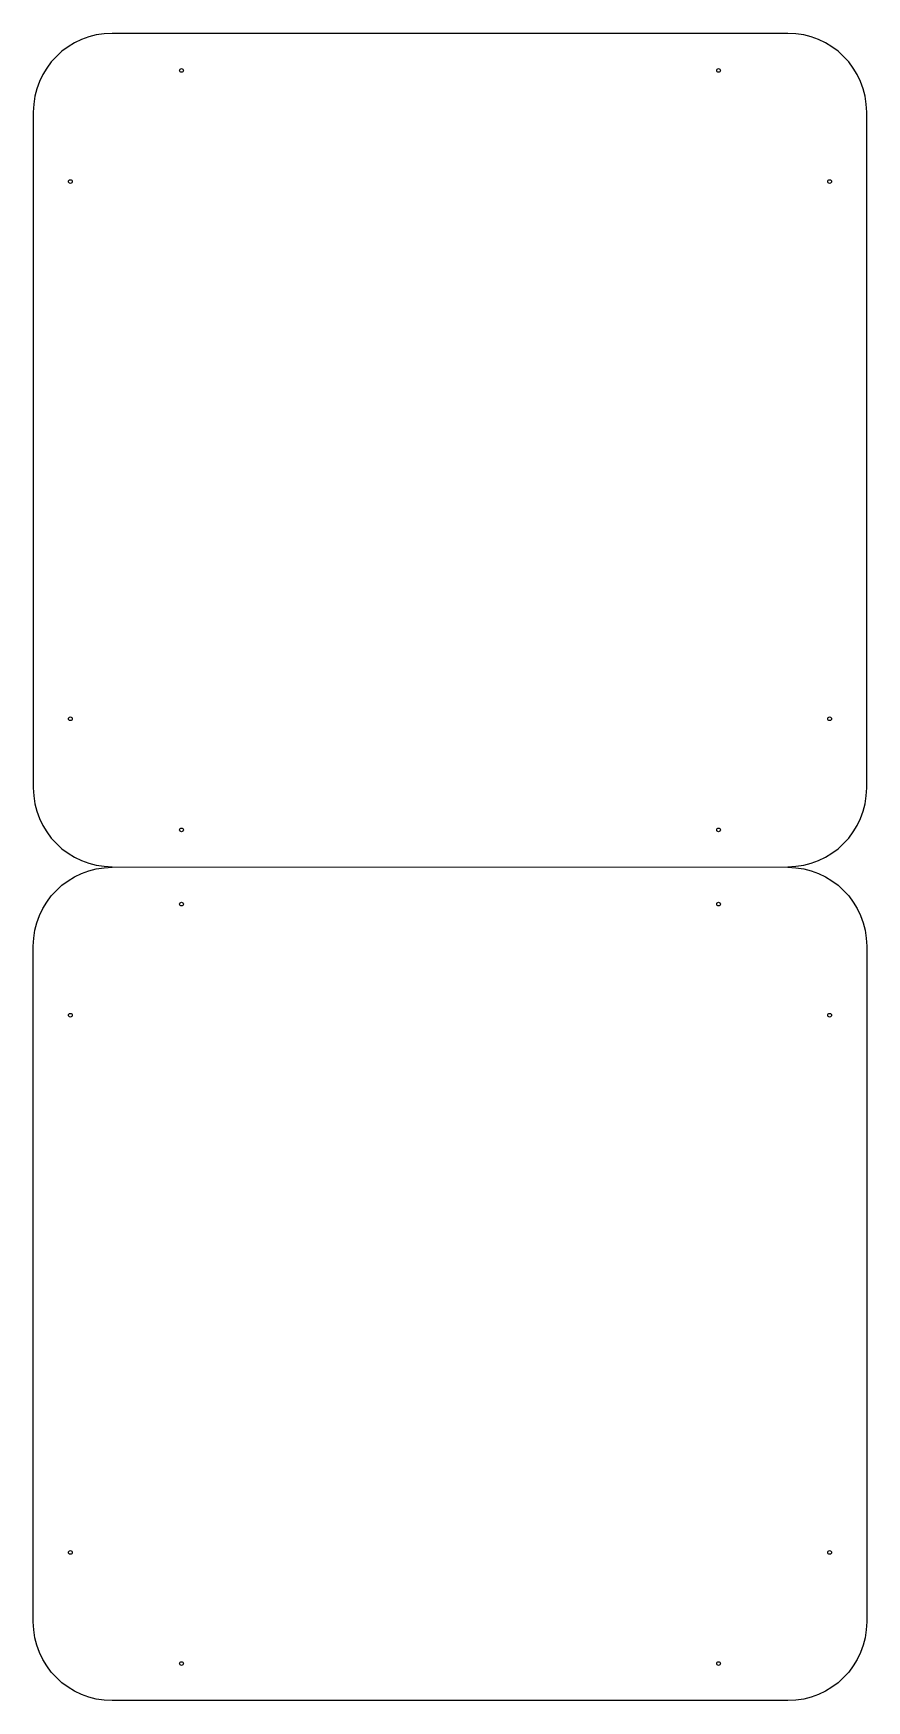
# Model space of a CAD drawing. Extents: x 0 to 127, y 0 to 254.
import ezdxf

# ---------------------------------------------------------------- set-up
doc = ezdxf.new("R2010")
doc.units = 0
doc.layers.get('0').update_dxf_attribs({"linetype": 'CONTINUOUS'})

msp = doc.modelspace()

# ---------------------------------------------------------------- linework, layer by layer
at = {"color": 7}
for points in [[(114.976281, 254.000006), (12.023712, 254.000006)], [(0, 241.98089), (0, 139.067659)], [(127, 139.067659), (127, 241.98089)], [(12.023712, 126.953922), (114.976281, 127.048545)], [(0, 12.01915), (0, 114.932325)], [(127, 114.932325), (127, 12.01915)], [(114.976281, 0.000006), (12.023712, 0.000006)]]:
    msp.add_lwpolyline(points, dxfattribs=at)
for points in [[(22.86, 248.355561), (22.86, 248.355561)], [(104.704444, 248.355561), (104.704444, 248.355561)], [(5.926667, 231.422228), (5.926667, 231.422228)], [(121.637778, 231.422228), (121.637778, 231.422228)], [(5.926667, 149.577781), (5.926667, 149.577781)], [(121.637778, 149.577781), (121.637778, 149.577781)], [(22.86, 132.64445), (22.86, 132.64445)], [(104.704444, 132.64445), (104.704444, 132.64445)], [(22.86, 121.355561), (22.86, 121.355561)], [(104.704444, 121.355561), (104.704444, 121.355561)], [(5.926667, 104.422228), (5.926667, 104.422228)], [(121.637778, 104.422228), (121.637778, 104.422228)], [(5.926667, 22.577782), (5.926667, 22.577782)], [(121.637778, 22.577781), (121.637778, 22.577781)], [(22.86, 5.64445), (22.86, 5.64445)], [(104.704444, 5.64445), (104.704444, 5.64445)]]:
    msp.add_lwpolyline(points, close=True, dxfattribs=at)
for points in [[(12.023712, 254.000006), (5.361991, 254.000006), (0, 248.640087), (0, 241.98089)], [(127, 241.98089), (127, 248.640087), (121.638006, 254.000006), (114.976281, 254.000006)], [(22.295556, 248.355561), (22.295556, 248.51143), (22.421912, 248.637786), (22.577778, 248.637786)], [(22.577778, 248.073333), (22.421912, 248.073333), (22.295556, 248.19969), (22.295556, 248.355561)], [(22.577778, 248.637786), (22.733643, 248.637786), (22.86, 248.51143), (22.86, 248.355561)], [(22.86, 248.355561), (22.86, 248.19969), (22.733643, 248.073333), (22.577778, 248.073333)], [(104.14, 248.355561), (104.14, 248.51143), (104.266357, 248.637786), (104.422222, 248.637786)], [(104.422222, 248.073333), (104.266357, 248.073333), (104.14, 248.19969), (104.14, 248.355561)], [(104.422222, 248.637786), (104.578088, 248.637786), (104.704444, 248.51143), (104.704444, 248.355561)], [(104.704444, 248.355561), (104.704444, 248.19969), (104.578088, 248.073333), (104.422222, 248.073333)], [(5.362222, 231.422228), (5.362222, 231.578096), (5.488577, 231.704453), (5.644444, 231.704453)], [(5.644444, 231.14), (5.488577, 231.14), (5.362222, 231.266357), (5.362222, 231.422228)], [(5.644444, 231.704453), (5.800311, 231.704453), (5.926667, 231.578096), (5.926667, 231.422228)], [(5.926667, 231.422228), (5.926667, 231.266357), (5.800311, 231.14), (5.644444, 231.14)], [(121.073333, 231.422228), (121.073333, 231.578096), (121.19969, 231.704453), (121.355556, 231.704453)], [(121.355556, 231.14), (121.19969, 231.14), (121.073333, 231.266357), (121.073333, 231.422228)], [(121.355556, 231.704453), (121.511421, 231.704453), (121.637778, 231.578096), (121.637778, 231.422228)], [(121.637778, 231.422228), (121.637778, 231.266357), (121.511421, 231.14), (121.355556, 231.14)], [(5.362222, 149.577781), (5.362222, 149.733652), (5.488576, 149.860008), (5.644444, 149.860008)], [(5.644444, 149.860008), (5.80031, 149.860008), (5.926667, 149.733652), (5.926667, 149.577781)], [(121.073333, 149.577781), (121.073333, 149.733652), (121.199687, 149.860008), (121.355556, 149.860008)], [(121.355556, 149.860008), (121.511421, 149.860008), (121.637778, 149.733652), (121.637778, 149.577781)], [(5.644444, 149.295556), (5.488576, 149.295556), (5.362222, 149.421912), (5.362222, 149.577781)], [(5.926667, 149.577781), (5.926667, 149.421912), (5.80031, 149.295556), (5.644444, 149.295556)], [(121.355556, 149.295556), (121.199687, 149.295556), (121.073333, 149.421912), (121.073333, 149.577781)], [(121.637778, 149.577781), (121.637778, 149.421912), (121.511421, 149.295556), (121.355556, 149.295556)], [(0, 139.067659), (0, 132.40849), (5.361991, 127.048545), (12.023712, 127.048545)], [(114.976281, 127.048545), (121.637998, 127.048545), (127, 132.40849), (127, 139.067659)], [(22.295556, 132.64445), (22.295556, 132.800319), (22.421911, 132.926675), (22.577777, 132.926675)], [(22.577777, 132.362222), (22.421911, 132.362222), (22.295556, 132.488579), (22.295556, 132.64445)], [(22.577777, 132.926675), (22.733645, 132.926675), (22.86, 132.800319), (22.86, 132.64445)], [(22.86, 132.64445), (22.86, 132.488579), (22.733645, 132.362222), (22.577777, 132.362222)], [(104.14, 132.64445), (104.14, 132.800319), (104.266357, 132.926675), (104.422222, 132.926675)], [(104.422222, 132.362222), (104.266357, 132.362222), (104.14, 132.488579), (104.14, 132.64445)], [(104.422222, 132.926675), (104.578088, 132.926675), (104.704444, 132.800319), (104.704444, 132.64445)], [(104.704444, 132.64445), (104.704444, 132.488579), (104.578088, 132.362222), (104.422222, 132.362222)], [(0, 114.932325), (0, 121.591493), (5.361991, 126.953922), (12.023712, 126.953922)], [(114.976281, 126.953922), (121.637998, 126.953922), (127, 121.591493), (127, 114.932325)], [(22.295556, 121.355561), (22.295556, 121.51143), (22.421911, 121.637786), (22.577777, 121.637786)], [(22.577777, 121.073333), (22.421911, 121.073333), (22.295556, 121.19969), (22.295556, 121.355561)], [(22.577777, 121.637786), (22.733645, 121.637786), (22.86, 121.51143), (22.86, 121.355561)], [(22.86, 121.355561), (22.86, 121.19969), (22.733645, 121.073333), (22.577777, 121.073333)], [(104.14, 121.355561), (104.14, 121.51143), (104.266357, 121.637786), (104.422222, 121.637786)], [(104.422222, 121.073333), (104.266357, 121.073333), (104.14, 121.19969), (104.14, 121.355561)], [(104.422222, 121.637786), (104.578088, 121.637786), (104.704444, 121.51143), (104.704444, 121.355561)], [(104.704444, 121.355561), (104.704444, 121.19969), (104.578088, 121.073333), (104.422222, 121.073333)], [(5.362222, 104.422228), (5.362222, 104.578096), (5.488577, 104.704453), (5.644444, 104.704453)], [(5.644444, 104.14), (5.488577, 104.14), (5.362222, 104.266357), (5.362222, 104.422228)], [(5.644444, 104.704453), (5.800311, 104.704453), (5.926667, 104.578096), (5.926667, 104.422228)], [(5.926667, 104.422228), (5.926667, 104.266357), (5.800311, 104.14), (5.644444, 104.14)], [(121.073333, 104.422228), (121.073333, 104.578096), (121.19969, 104.704453), (121.355556, 104.704453)], [(121.355556, 104.14), (121.19969, 104.14), (121.073333, 104.266357), (121.073333, 104.422228)], [(121.355556, 104.704453), (121.511421, 104.704453), (121.637778, 104.578096), (121.637778, 104.422228)], [(121.637778, 104.422228), (121.637778, 104.266357), (121.511421, 104.14), (121.355556, 104.14)], [(5.362222, 22.577782), (5.362222, 22.733651), (5.488577, 22.860008), (5.644444, 22.860008)], [(5.644444, 22.860008), (5.800311, 22.860008), (5.926667, 22.733651), (5.926667, 22.577782)], [(121.073333, 22.577781), (121.073333, 22.733652), (121.199687, 22.860008), (121.355556, 22.860008)], [(121.355556, 22.860008), (121.511421, 22.860008), (121.637778, 22.733652), (121.637778, 22.577781)], [(5.644444, 22.295555), (5.488577, 22.295555), (5.362222, 22.421912), (5.362222, 22.577782)], [(5.926667, 22.577782), (5.926667, 22.421912), (5.800311, 22.295555), (5.644444, 22.295555)], [(121.355556, 22.295556), (121.199687, 22.295556), (121.073333, 22.421912), (121.073333, 22.577781)], [(121.637778, 22.577781), (121.637778, 22.421912), (121.511421, 22.295556), (121.355556, 22.295556)], [(12.023712, 0.000006), (5.361991, 0.000006), (0, 5.359953), (0, 12.01915)], [(127, 12.01915), (127, 5.359953), (121.637998, 0.000006), (114.976281, 0.000006)], [(22.295556, 5.64445), (22.295556, 5.800319), (22.421911, 5.926675), (22.577777, 5.926675)], [(22.577777, 5.362222), (22.421911, 5.362222), (22.295556, 5.488579), (22.295556, 5.64445)], [(22.577777, 5.926675), (22.733645, 5.926675), (22.86, 5.800319), (22.86, 5.64445)], [(22.86, 5.64445), (22.86, 5.488579), (22.733645, 5.362222), (22.577777, 5.362222)], [(104.14, 5.64445), (104.14, 5.800319), (104.266357, 5.926675), (104.422222, 5.926675)], [(104.422222, 5.362222), (104.266357, 5.362222), (104.14, 5.488579), (104.14, 5.64445)], [(104.422222, 5.926675), (104.578088, 5.926675), (104.704444, 5.800319), (104.704444, 5.64445)], [(104.704444, 5.64445), (104.704444, 5.488579), (104.578088, 5.362222), (104.422222, 5.362222)]]:
    msp.add_open_spline(points, degree=3, dxfattribs=at)

doc.saveas('drawing.dxf')
